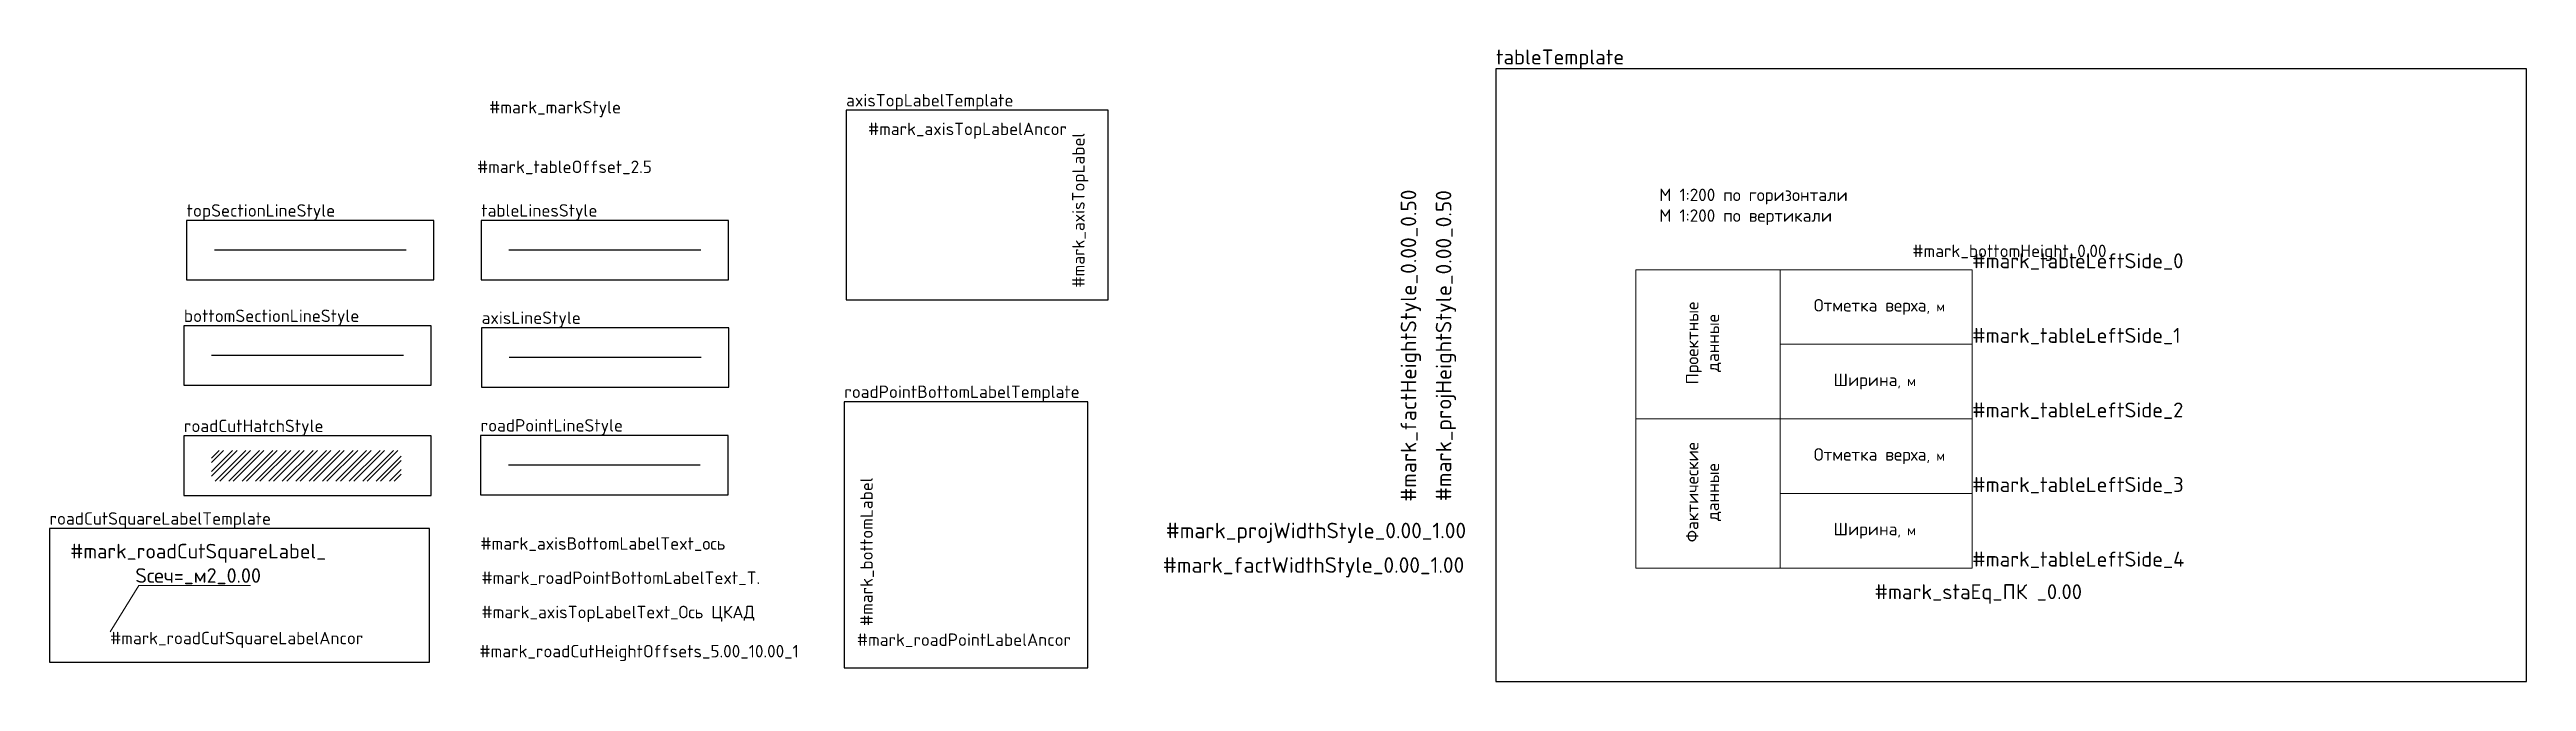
# Model space of a CAD drawing. Header units: metres. Extents: x 2169308.2 to 2169407.7, y 234941.8 to 234967.3.
import ezdxf

# ---------------------------------------------------------------- set-up
doc = ezdxf.new("R2010")
doc.units = ezdxf.units.M
doc.linetypes.add('CONTI', pattern=[0])
doc.styles.add('СПДС', font='isocpeur.ttf')

# ---------------------------------------------------------------- blocks, each defined once
blk = doc.blocks.new('tableTemplate')
at = {"linetype": 'CONTI', "lineweight": 0}
for points in [[(2169371.932, 234958.397), (2169385.452, 234958.397)], [(2169385.452, 234955.397), (2169377.739, 234955.397)], [(2169385.452, 234952.397), (2169371.932, 234952.397)], [(2169377.739, 234949.397), (2169385.452, 234949.397)]]:
    blk.add_lwpolyline(points, dxfattribs=at)
at = {"color": 7, "linetype": 'CONTI', "lineweight": 0}
for points in [[(2169371.932, 234946.397), (2169371.932, 234958.397)], [(2169385.452, 234946.397), (2169385.452, 234958.397)], [(2169385.452, 234946.397), (2169371.932, 234946.397)]]:
    blk.add_lwpolyline(points, dxfattribs=at)
at = {"linetype": 'CONTI', "lineweight": 0, "flags": 128}
blk.add_lwpolyline([(2169377.739, 234958.397), (2169377.739, 234946.397)], dxfattribs=at)
at = {"color": 7, "linetype": 'CONTI', "lineweight": 0, "style": 'СПДС'}
for s, insert, char_height, attachment_point in [('М 1:200 по горизонтали\\PМ 1:200 по вертикали', (2169372.875, 234960.188), 0.5, 7), ('#mark_staEq_ПК _0.00 ', (2169385.695, 234944.961), 0.6, 8)]:
    blk.add_mtext(s, dxfattribs=dict(at, insert=insert, char_height=char_height, attachment_point=attachment_point))
at = {"linetype": 'CONTI', "lineweight": 0, "insert": (2169383.047, 234958.753), "char_height": 0.5, "attachment_point": 7, "style": 'СПДС'}
blk.add_mtext('#mark_bottomHeight_0.00', dxfattribs=at)
at = {"color": 6, "linetype": 'CONTI', "lineweight": 0, "char_height": 0.6, "attachment_point": 7, "style": 'СПДС'}
for s, insert in [('#mark_tableLeftSide_0', (2169385.452, 234958.397)), ('#mark_tableLeftSide_1', (2169385.452, 234955.397)), ('#mark_tableLeftSide_2', (2169385.452, 234952.397)), ('#mark_tableLeftSide_3', (2169385.452, 234949.397)), ('#mark_tableLeftSide_4', (2169385.452, 234946.397))]:
    blk.add_mtext(s, dxfattribs=dict(at, insert=insert))
at = {"color": 7, "linetype": 'CONTI', "lineweight": 0, "char_height": 0.4, "width": 7.30351, "attachment_point": 5, "rotation": 90, "style": 'СПДС'}
for s, insert in [('{\\H1.25x;Проектные \\Pданные}', (2169374.653, 234955.447)), ('{\\H1.25x;Фактические \\Pданные}', (2169374.653, 234949.447))]:
    blk.add_mtext(s, dxfattribs=dict(at, insert=insert))
at = {"color": 7, "linetype": 'CONTI', "lineweight": 0, "char_height": 0.4, "attachment_point": 5, "style": 'СПДС'}
for s, insert, width in [('{\\H1.25x;Отметка верха}, м', (2169381.723, 234956.897), 7.30351), ('{\\H1.25x;Ширина}, м', (2169381.536, 234953.897), 7.13878), ('{\\H1.25x;Отметка верха}, м', (2169381.723, 234950.897), 7.30351), ('{\\H1.25x;Ширина}, м', (2169381.536, 234947.897), 7.13878)]:
    blk.add_mtext(s, dxfattribs=dict(at, insert=insert, width=width))
blk = doc.blocks.new('axisTopLabelTemplate')
at = {"color": 6, "linetype": 'CONTI', "lineweight": 0, "insert": (2169352.157, 234963.659), "char_height": 0.5, "width": 0.9053, "attachment_point": 9, "style": 'СПДС'}
blk.add_mtext('#mark_axisTopLabelAncor', dxfattribs=at)
at = {"linetype": 'CONTI', "lineweight": 0, "insert": (2169352.366, 234963.909), "char_height": 0.5, "width": 12.10423, "attachment_point": 3, "rotation": 90, "style": 'СПДС'}
blk.add_mtext('#mark_axisTopLabel', dxfattribs=at)
blk = doc.blocks.new('roadPointBottomLabelTemplate')
at = {"linetype": 'CONTI', "lineweight": 0, "insert": (2169343.849, 234944.065), "char_height": 0.5, "width": 0.9053, "attachment_point": 1, "rotation": 90, "style": 'СПДС'}
blk.add_mtext('#mark_bottomLabel', dxfattribs=at)
at = {"color": 6, "linetype": 'CONTI', "lineweight": 0, "insert": (2169343.713, 234943.764), "char_height": 0.5, "width": 0.9053, "attachment_point": 1, "style": 'СПДС'}
blk.add_mtext('#mark_roadPointLabelAncor', dxfattribs=at)
blk = doc.blocks.new('roadPointLineStyle')
at = {"color": 0, "linetype": 'CONTI'}
blk.add_lwpolyline([(2169339.128, 234950.537), (2169331.415, 234950.537)], dxfattribs=at)
blk = doc.blocks.new('axisLineStyle')
at = {"color": 1, "linetype": 'CONTI'}
blk.add_lwpolyline([(2169339.166, 234954.866), (2169331.452, 234954.866)], dxfattribs=at)
blk = doc.blocks.new('tableLinesStyle')
at = {"color": 0, "linetype": 'CONTI'}
blk.add_lwpolyline([(2169339.151, 234959.184), (2169331.438, 234959.184)], dxfattribs=at)
blk = doc.blocks.new('roadCutHatchStyle')
h = blk.add_hatch()
h.set_pattern_fill('ANSI32', color=3, scale=0.04)
h.paths.add_polyline_path([(2169322.311, 234951.121), (2169314.688, 234951.121), (2169314.688, 234949.886), (2169322.311, 234949.886)])
blk = doc.blocks.new('roadCutSquareLabelTemplate')
at = {"linetype": 'CONTI', "lineweight": 0, "flags": 128}
blk.add_lwpolyline([(2169310.606, 234943.83), (2169311.76, 234945.689), (2169316.256, 234945.689)], dxfattribs=at)
at = {"color": 3, "linetype": 'CONTI', "lineweight": 0, "insert": (2169314.148, 234945.747), "char_height": 0.58788, "attachment_point": 8, "style": 'СПДС'}
blk.add_mtext('#mark_roadCutSquareLabel_\\PSсеч=_м2_0.00', dxfattribs=at)
at = {"color": 6, "linetype": 'CONTI', "lineweight": 0, "insert": (2169310.606, 234943.83), "char_height": 0.5, "width": 0.9053, "attachment_point": 1, "style": 'СПДС'}
blk.add_mtext('#mark_roadCutSquareLabelAncor', dxfattribs=at)
blk = doc.blocks.new('topSectionLineStyle')
at = {"color": 1, "linetype": 'CONTI'}
blk.add_lwpolyline([(2169322.512, 234959.181), (2169314.799, 234959.181)], dxfattribs=at)
blk = doc.blocks.new('bottomSectionLineStyle')
at = {"color": 0, "linetype": 'CONTI'}
blk.add_lwpolyline([(2169322.401, 234954.944), (2169314.688, 234954.944)], dxfattribs=at)

msp = doc.modelspace()

# ---------------------------------------------------------------- linework, layer by layer
at = {"color": 6}
for points in [[(2169366.308, 234941.833), (2169407.73, 234941.833), (2169407.73, 234966.471), (2169366.308, 234966.471)], [(2169340.192, 234957.188), (2169350.722, 234957.188), (2169350.722, 234964.811), (2169340.192, 234964.811)], [(2169313.684, 234957.984), (2169323.626, 234957.984), (2169323.626, 234960.378), (2169313.684, 234960.378)], [(2169325.526, 234957.987), (2169335.468, 234957.987), (2169335.468, 234960.381), (2169325.526, 234960.381)], [(2169313.574, 234953.747), (2169323.516, 234953.747), (2169323.516, 234956.141), (2169313.574, 234956.141)], [(2169325.54, 234953.669), (2169335.482, 234953.669), (2169335.482, 234956.064), (2169325.54, 234956.064)], [(2169340.119, 234942.389), (2169349.903, 234942.389), (2169349.903, 234953.086), (2169340.119, 234953.086)], [(2169313.576, 234949.32), (2169323.518, 234949.32), (2169323.518, 234951.714), (2169313.576, 234951.714)], [(2169325.502, 234949.34), (2169335.445, 234949.34), (2169335.445, 234951.734), (2169325.502, 234951.734)], [(2169308.174, 234942.607), (2169323.447, 234942.607), (2169323.447, 234947.987), (2169308.174, 234947.987)]]:
    msp.add_lwpolyline(points, close=True, dxfattribs=at)

# ---------------------------------------------------------------- block references
for name, p in [('axisTopLabelTemplate', (-3.089, 0)), ('tableTemplate', (0, 0)), ('topSectionLineStyle', (0, 0)), ('tableLinesStyle', (-4.798, 0)), ('bottomSectionLineStyle', (0, 0)), ('axisLineStyle', (-4.798, 0)), ('roadCutHatchStyle', (0, 0)), ('roadPointLineStyle', (-4.798, 0)), ('roadPointBottomLabelTemplate', (-3.089, 0)), ('roadCutSquareLabelTemplate', (0, 0))]:
    msp.add_blockref(name, p)

# ---------------------------------------------------------------- texts
at = {"color": 6, "linetype": 'CONTI', "lineweight": 0, "insert": (2169366.308, 234966.471), "char_height": 0.6, "attachment_point": 7, "style": 'СПДС'}
msp.add_mtext('tableTemplate', dxfattribs=at)
at = {"color": 6, "linetype": 'CONTI', "lineweight": 0, "char_height": 0.5, "attachment_point": 7, "style": 'СПДС'}
for s, insert, width in [('#mark_markStyle', (2169325.844, 234964.531), 0.9053), ('axisTopLabelTemplate', (2169340.192, 234964.811), 0.9053), ('#mark_tableOffset_2.5', (2169325.354, 234962.237), 0.9053), ('topSectionLineStyle', (2169313.684, 234960.378), 0.9053), ('tableLinesStyle', (2169325.526, 234960.381), 0.9053), ('bottomSectionLineStyle', (2169313.574, 234956.141), 0.9053), ('axisLineStyle', (2169325.54, 234956.064), 0.9053), ('roadPointBottomLabelTemplate', (2169340.119, 234953.086), 0.9053), ('roadCutHatchStyle', (2169313.576, 234951.714), 0.9053), ('roadPointLineStyle', (2169325.502, 234951.734), 0.9053), ('roadCutSquareLabelTemplate', (2169308.174, 234947.987), 0.9053), ('#mark_axisBottomLabelText_ось', (2169325.492, 234947.086), 11.57627), ('#mark_roadPointBottomLabelText_T.', (2169325.535, 234945.708), 11.98223), ('#mark_axisTopLabelText_Ось ЦКАД', (2169325.535, 234944.226), 12.15701), ('#mark_roadCutHeightOffsets_5.00_10.00_1', (2169325.453, 234942.652), 0.9053)]:
    msp.add_mtext(s, dxfattribs=dict(at, insert=insert, width=width))
at = {"color": 5, "linetype": 'CONTI', "lineweight": 0, "insert": (2169362.889, 234955.342), "char_height": 0.625, "attachment_point": 5, "rotation": 90, "style": 'СПДС'}
msp.add_mtext('#mark_factHeightStyle_0.00_0.50', dxfattribs=at)
at = {"color": 1, "linetype": 'CONTI', "lineweight": 0, "insert": (2169364.299, 234955.342), "char_height": 0.625, "attachment_point": 5, "rotation": 90, "style": 'СПДС'}
msp.add_mtext('#mark_projHeightStyle_0.00_0.50', dxfattribs=at)
at = {"color": 1, "linetype": 'CONTI', "lineweight": 0, "insert": (2169359.075, 234947.811), "char_height": 0.625, "attachment_point": 5, "style": 'СПДС'}
msp.add_mtext('#mark_projWidthStyle_0.00_1.00', dxfattribs=at)
at = {"color": 5, "linetype": 'CONTI', "lineweight": 0, "insert": (2169358.979, 234946.423), "char_height": 0.625, "attachment_point": 5, "style": 'СПДС'}
msp.add_mtext('#mark_factWidthStyle_0.00_1.00', dxfattribs=at)

doc.saveas('drawing.dxf')
